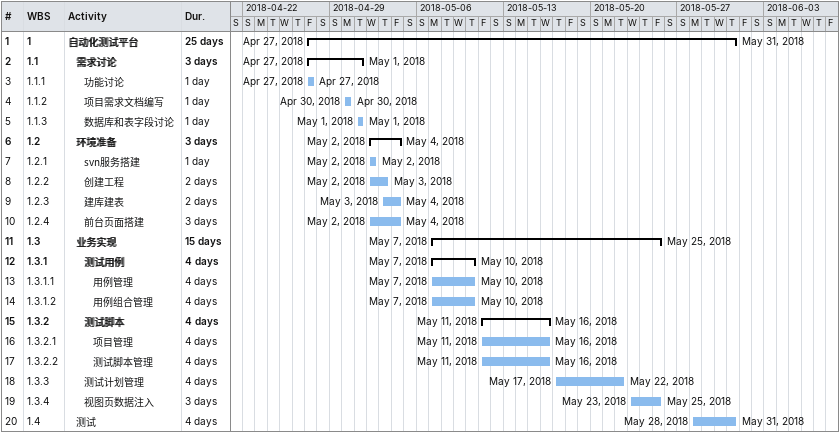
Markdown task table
| ID | WBS | Task | Duration | Start | Finish |
|---|---|---|---|---|---|
| 1 | 1 | **自动化测试平台** | 25d | 2018-04-27 | 2018-05-31 |
| 2 | 1.1 | **需求讨论** | 3d | 2018-04-27 | 2018-05-01 |
| 3 | 1.1.1 | 功能讨论 | 1d | 2018-04-27 | 2018-04-27 |
| 4 | 1.1.2 | 项目需求文档编写 | 1d | 2018-04-30 | 2018-04-30 |
| 5 | 1.1.3 | 数据库和表字段讨论 | 1d | 2018-05-01 | 2018-05-01 |
| 6 | 1.2 | **环境准备** | 3d | 2018-05-02 | 2018-05-04 |
| 7 | 1.2.1 | svn服务搭建 | 1d | 2018-05-02 | 2018-05-02 |
| 8 | 1.2.2 | 创建工程 | 2d | 2018-05-02 | 2018-05-03 |
| 9 | 1.2.3 | 建库建表 | 2d | 2018-05-03 | 2018-05-04 |
| 10 | 1.2.4 | 前台页面搭建 | 3d | 2018-05-02 | 2018-05-04 |
| 11 | 1.3 | **业务实现** | 15d | 2018-05-07 | 2018-05-25 |
| 12 | 1.3.1 | **测试用例** | 4d | 2018-05-07 | 2018-05-10 |
| 13 | 1.3.1.1 | 用例管理 | 4d | 2018-05-07 | 2018-05-10 |
| 14 | 1.3.1.2 | 用例组合管理 | 4d | 2018-05-07 | 2018-05-10 |
| 15 | 1.3.2 | **测试脚本** | 4d | 2018-05-11 | 2018-05-16 |
| 16 | 1.3.2.1 | 项目管理 | 4d | 2018-05-11 | 2018-05-16 |
| 17 | 1.3.2.2 | 测试脚本管理 | 4d | 2018-05-11 | 2018-05-16 |
| 18 | 1.3.3 | 测试计划管理 | 4d | 2018-05-17 | 2018-05-22 |
| 19 | 1.3.4 | 视图页数据注入 | 3d | 2018-05-23 | 2018-05-25 |
| 20 | 1.4 | 测试 | 4d | 2018-05-28 | 2018-05-31 |
